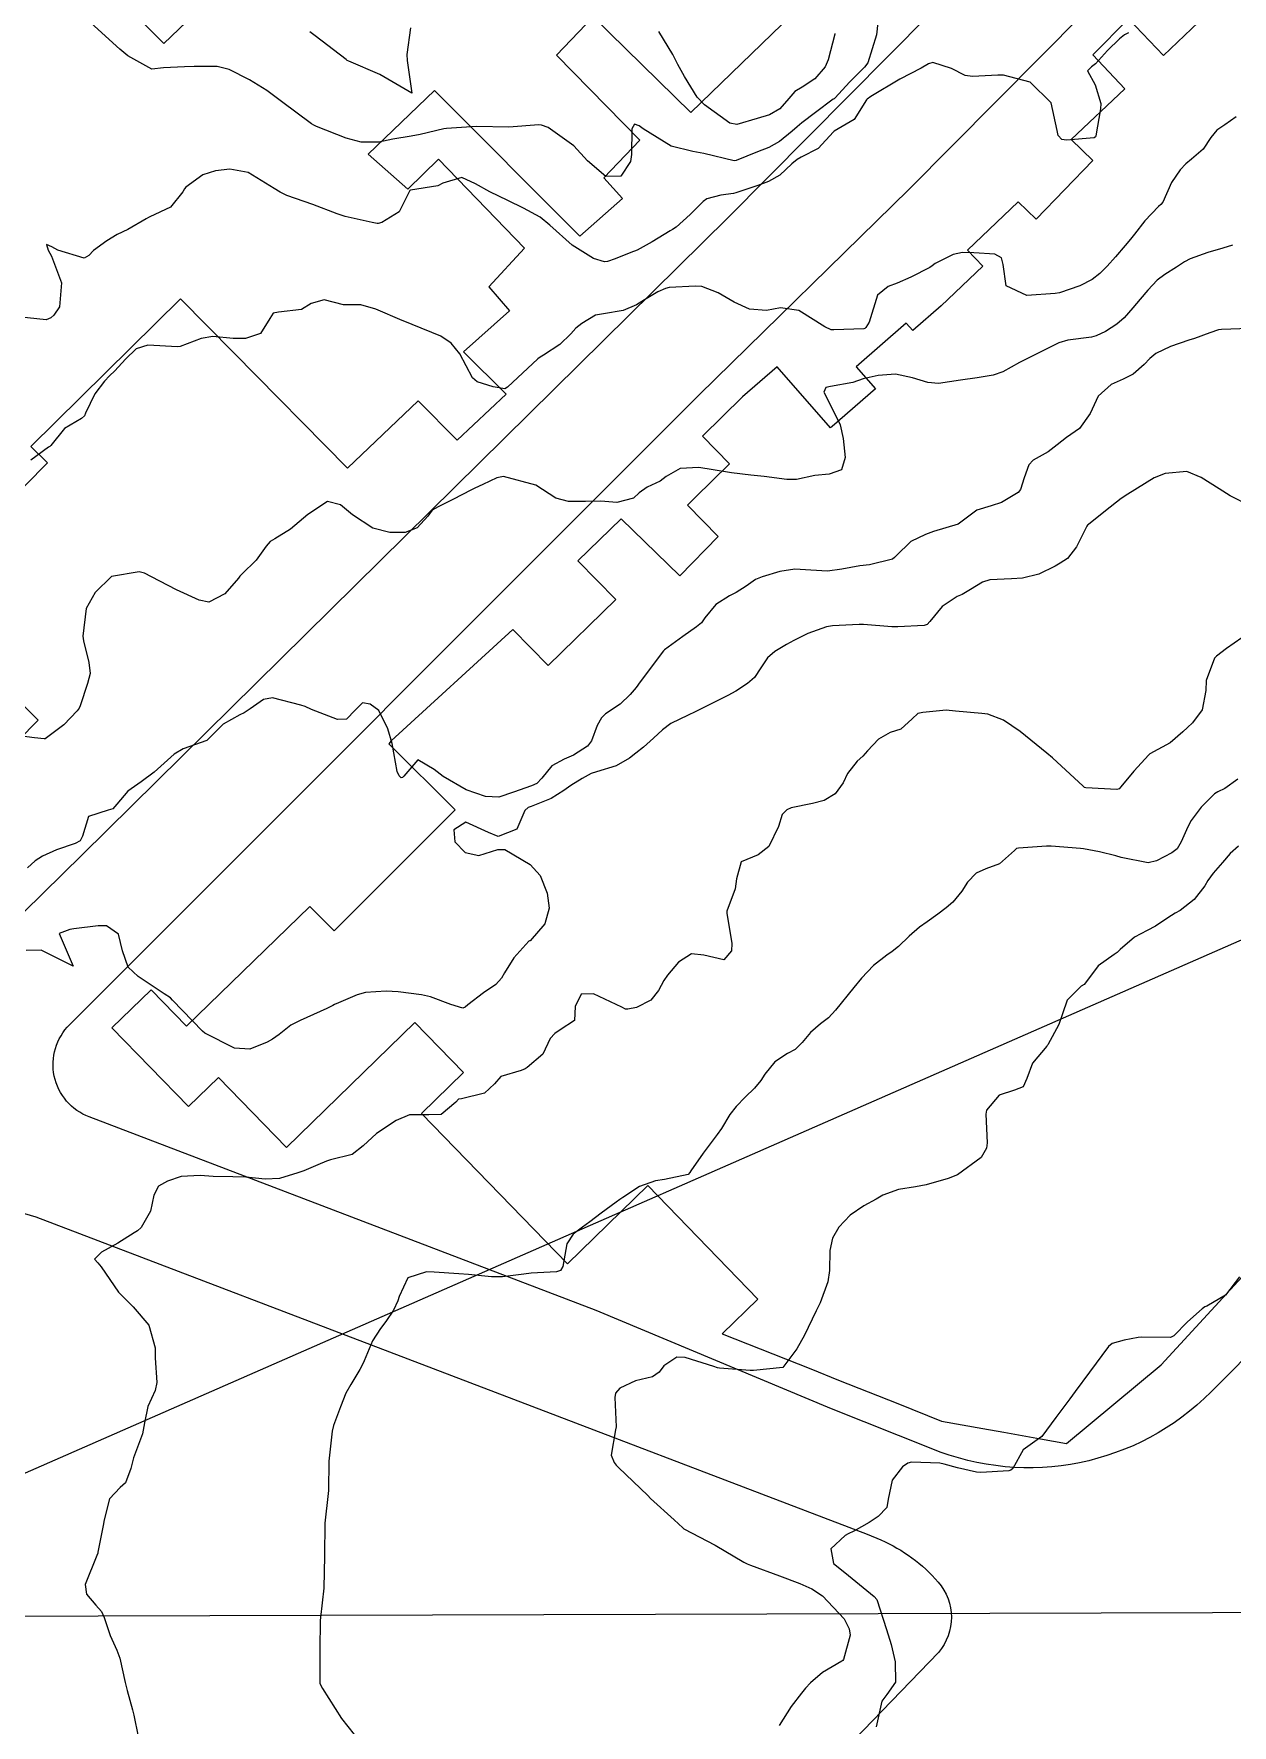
# Model space of a CAD drawing. Header units: metres. Extents: x 286371 to 293043, y 7462578 to 7466404.
# Drawn here: x 290140.3 to 290214, y 7463997.8 to 7464101.8 of the extents above; entities that cross this region are included whole.
import ezdxf

# ---------------------------------------------------------------- set-up
doc = ezdxf.new("R2010")
doc.units = ezdxf.units.M
doc.header["$MEASUREMENT"] = 0
doc.linetypes.add('CONTINUO', pattern=[0])
for name, color, linetype in [('Curvas de Nivel 1m', 11, 'Continuous'), ('Curvas de Nivel 5m', 15, 'Continuous'), ('Edificações', 30, 'Continuous'), ('TEXTO', 45, 'Continuous'), ('Vias primárias', 230, 'Continuous')]:
    doc.layers.add(name, color=color, linetype=linetype)

msp = doc.modelspace()

# ---------------------------------------------------------------- linework, layer by layer
at = {"layer": 'Curvas de Nivel 1m', "flags": 128}
for points, elevation in [([(290192.31, 7464103.06), (290192.16, 7464101.71), (290191.62, 7464100), (290191.42, 7464099.73), (290190.52, 7464098.82), (290189.59, 7464097.83), (290189.55, 7464097.79), (290189.5, 7464097.76), (290188.41, 7464096.94), (290187.56, 7464096.3), (290187.28, 7464096.07), (290186.97, 7464095.79), (290186.19, 7464095.16), (290185.54, 7464094.79), (290184.84, 7464094.52), (290183.53, 7464093.99), (290183.4, 7464093.98), (290181.53, 7464094.42), (290180.87, 7464094.54), (290179.54, 7464094.88), (290177.81, 7464095.93), (290177.56, 7464096.12), (290177.27, 7464096.23), (290177.12, 7464095.94), (290177.1, 7464094.37), (290177.03, 7464093.94), (290176.43, 7464093.03), (290175.51, 7464093), (290174.39, 7464093.98), (290173.54, 7464094.9), (290171.97, 7464096.02), (290171.56, 7464096.17), (290171.4, 7464096.18), (290169.56, 7464096.05), (290167.56, 7464096.08), (290165.71, 7464095.96), (290165.56, 7464095.94), (290164.09, 7464095.6), (290163.55, 7464095.49), (290162.41, 7464095.3), (290161.55, 7464095.12), (290160.47, 7464095.12), (290159.55, 7464095.36), (290157.72, 7464096.08), (290157.56, 7464096.16), (290157.42, 7464096.25), (290155.58, 7464097.63), (290154.67, 7464098.29), (290153.6, 7464098.96), (290152.35, 7464099.59), (290151.62, 7464099.78), (290150.2, 7464099.77), (290149.61, 7464099.75), (290148.31, 7464099.69), (290147.61, 7464099.61), (290146.12, 7464100.42), (290145.63, 7464100.83), (290143.84, 7464102.45)], 702), ([(290207.65, 7464101.84), (290207.41, 7464101.72), (290207.09, 7464101.48), (290206.37, 7464100.75), (290205.62, 7464099.94), (290205.37, 7464099.75), (290205.12, 7464099.51), (290205.6, 7464098.65), (290205.95, 7464097.5), (290205.92, 7464097.16), (290205.64, 7464095.5), (290205.62, 7464095.44), (290205.55, 7464095.38), (290203.84, 7464095.24), (290203.55, 7464095.28), (290203.33, 7464095.54), (290203.27, 7464095.83), (290202.89, 7464097.54), (290201.6, 7464098.81), (290199.96, 7464099.24), (290199.61, 7464099.24), (290198.06, 7464099.16), (290197.61, 7464099.22), (290196.76, 7464099.64), (290195.62, 7464100.01), (290195.35, 7464099.93), (290194.9, 7464099.67), (290193.6, 7464098.99), (290191.8, 7464097.93), (290191.58, 7464097.76), (290191.56, 7464097.75), (290191.55, 7464097.72), (290190.79, 7464096.52), (290189.55, 7464095.79), (290189.53, 7464095.78), (290189.51, 7464095.76), (290188.57, 7464094.73), (290187.53, 7464094.19), (290187.27, 7464094.05), (290186.96, 7464093.79), (290186.22, 7464093.1), (290185.51, 7464092.7), (290184.87, 7464092.45), (290183.5, 7464092), (290183.37, 7464091.97), (290182.59, 7464091.86), (290181.73, 7464091.63), (290181.49, 7464091.47), (290180.69, 7464090.68), (290179.84, 7464089.9), (290179.61, 7464089.75), (290179.46, 7464089.66), (290178.37, 7464089), (290177.44, 7464088.49), (290177.05, 7464088.33), (290176.09, 7464087.95), (290175.61, 7464087.78), (290175.43, 7464087.77), (290174.76, 7464087.97), (290173.45, 7464088.78), (290172.07, 7464090.02), (290171.47, 7464090.5), (290170.46, 7464091.06), (290169.49, 7464091.53), (290168.38, 7464092.07), (290167.5, 7464092.55), (290166.66, 7464092.94), (290165.5, 7464092.59), (290165.18, 7464092.44), (290163.5, 7464092.17), (290163.46, 7464092.15), (290162.81, 7464090.83), (290161.75, 7464090.18), (290161.51, 7464090.13), (290161.46, 7464090.13), (290161.15, 7464090.19), (290159.48, 7464090.56), (290158.99, 7464090.71), (290157.49, 7464091.29), (290155.91, 7464091.85), (290155.5, 7464092.04), (290155.13, 7464092.28), (290153.52, 7464093.25), (290152.4, 7464093.45), (290151.52, 7464093.36), (290150.74, 7464093.12), (290149.69, 7464092.36), (290149.6, 7464092.26), (290149.5, 7464092.07), (290148.74, 7464091.12), (290147.48, 7464090.52), (290147.39, 7464090.48), (290147.25, 7464090.4), (290146.12, 7464089.76), (290145.46, 7464089.44), (290144.83, 7464089.06), (290144.02, 7464088.45), (290143.73, 7464088.16), (290143.44, 7464087.99), (290141.81, 7464088.48), (290141.45, 7464088.68), (290141.12, 7464088.82), (290141.23, 7464088.49), (290141.44, 7464088.11), (290142.04, 7464086.48), (290141.92, 7464085), (290141.58, 7464084.48), (290141.38, 7464084.32), (290141.1, 7464084.2), (290139.38, 7464084.38)], 701), ([(290163.51, 7464102.15), (290163.27, 7464100.51), (290163.29, 7464100.15), (290163.59, 7464098.14), (290161.61, 7464099.28), (290159.72, 7464100.11), (290159.62, 7464100.15), (290159.59, 7464100.17), (290159.55, 7464100.21), (290157.65, 7464101.66), (290157.31, 7464101.91)], 703), ([(290189.6, 7464101.8), (290189.59, 7464101.76), (290189.19, 7464100.19), (290189.01, 7464099.76), (290188.36, 7464099.02), (290187.59, 7464098.51), (290187.14, 7464098.24), (290186.77, 7464097.8), (290186.21, 7464097.17), (290185.57, 7464096.8), (290184.81, 7464096.58), (290183.56, 7464096.21), (290183.13, 7464096.29), (290181.58, 7464097.42), (290181.12, 7464097.88), (290180.35, 7464099.15), (290179.95, 7464099.9), (290179.63, 7464100.5), (290178.77, 7464101.92)], 703), ([(290214.04, 7464088.79), (290213.45, 7464088.6), (290212.52, 7464088.33), (290211.44, 7464087.94), (290211.1, 7464087.76), (290210.6, 7464087.43), (290209.88, 7464086.98), (290209.42, 7464086.63), (290208.84, 7464086.02), (290208.36, 7464085.46), (290207.92, 7464084.94), (290207.39, 7464084.33), (290206.93, 7464083.93), (290206.23, 7464083.49), (290205.66, 7464083.21), (290205.37, 7464083.13), (290203.93, 7464082.95), (290203.36, 7464082.79), (290201.77, 7464081.98), (290201.35, 7464081.78), (290200.94, 7464081.58), (290199.92, 7464081.01), (290199.33, 7464080.8), (290198.35, 7464080.64), (290197.33, 7464080.49), (290195.96, 7464080.29), (290195.32, 7464080.34), (290194.37, 7464080.64), (290193.33, 7464080.85), (290192.26, 7464080.78), (290191.33, 7464080.57), (290190.71, 7464080.35), (290189.32, 7464080.1), (290189.04, 7464080.04), (290188.92, 7464079.76), (290189.3, 7464078.99), (290189.92, 7464077.74), (290190.1, 7464076.91), (290190.24, 7464075.74), (290190, 7464074.98), (290189.24, 7464074.71), (290188.37, 7464074.63), (290187.23, 7464074.39), (290186.65, 7464074.38), (290185.24, 7464074.57), (290184.42, 7464074.64), (290183.24, 7464074.79), (290182.12, 7464074.98), (290181.24, 7464075.11), (290180.08, 7464075.06), (290179.23, 7464074.57), (290178.86, 7464074.28), (290178.06, 7464073.92), (290177.57, 7464073.57), (290177.21, 7464073.23), (290176.19, 7464072.97), (290175.21, 7464073.05), (290174.26, 7464073.03), (290173.21, 7464073.02), (290172.43, 7464073.23), (290171.22, 7464074.03), (290169.23, 7464074.56), (290168.81, 7464074.49), (290167.95, 7464074.08), (290167.47, 7464073.84), (290167.22, 7464073.73), (290166.15, 7464073.17), (290165.2, 7464072.71), (290164.84, 7464072.49), (290164.58, 7464072.13), (290163.92, 7464071.41), (290163.18, 7464071.13), (290162.23, 7464071.12), (290161.18, 7464071.39), (290159.93, 7464072.2), (290159.2, 7464072.83), (290158.4, 7464073.03), (290157.19, 7464072.24), (290156.12, 7464071.32), (290155.17, 7464070.74), (290154.88, 7464070.57), (290154.63, 7464070.28), (290154.01, 7464069.43), (290153.14, 7464068.56), (290153.01, 7464068.43), (290152.93, 7464068.31), (290152.09, 7464067.35), (290151.11, 7464066.85), (290150.5, 7464066.96), (290149.12, 7464067.59), (290147.57, 7464068.39), (290147.14, 7464068.62), (290146.83, 7464068.71), (290145.13, 7464068.42), (290144.12, 7464067.44), (290143.56, 7464066.45), (290143.36, 7464064.74), (290143.39, 7464064.46), (290143.73, 7464063.13), (290143.81, 7464062.45), (290143.64, 7464061.85), (290143.2, 7464060.46), (290143.14, 7464060.33), (290143.01, 7464060.16), (290142.18, 7464059.29), (290141.13, 7464058.49), (290141.04, 7464058.44), (290140.98, 7464058.43), (290140.39, 7464058.5), (290138.99, 7464058.69)], 699), ([(290215.07, 7464083.66), (290213.37, 7464083.61), (290213.18, 7464083.58), (290212.66, 7464083.39), (290211.71, 7464083.06), (290211.36, 7464082.95), (290210.23, 7464082.55), (290209.34, 7464082.13), (290208.97, 7464081.82), (290208.61, 7464081.46), (290207.93, 7464080.86), (290207.32, 7464080.54), (290206.58, 7464080.22), (290205.79, 7464079.5), (290205.29, 7464078.43), (290204.63, 7464077.52), (290203.83, 7464076.97), (290203.26, 7464076.51), (290202.72, 7464076.08), (290201.78, 7464075.57), (290201.52, 7464075.29), (290201.23, 7464074.48), (290201.02, 7464073.77), (290200.86, 7464073.58), (290199.84, 7464072.96), (290199.2, 7464072.76), (290198.33, 7464072.49), (290197.18, 7464071.63), (290195.66, 7464071.18), (290195.17, 7464071.01), (290194.27, 7464070.57), (290193.36, 7464069.69), (290193.27, 7464069.58), (290193.15, 7464069.49), (290191.73, 7464069.14), (290191.14, 7464069.08), (290190.02, 7464068.86), (290189.14, 7464068.75), (290188.11, 7464068.8), (290187.14, 7464068.86), (290186.21, 7464068.73), (290185.13, 7464068.39), (290184.72, 7464068.23), (290184.15, 7464067.83), (290183.52, 7464067.43), (290183.11, 7464067.24), (290182.27, 7464066.69), (290181.61, 7464065.87), (290181.39, 7464065.57), (290181.09, 7464065.33), (290180.25, 7464064.72), (290179.13, 7464063.9), (290179.06, 7464063.84), (290177.62, 7464061.94), (290177.37, 7464061.6), (290177.02, 7464061.17), (290176.39, 7464060.57), (290175.5, 7464059.97), (290175.24, 7464059.73), (290174.99, 7464059.26), (290174.64, 7464058.32), (290174.38, 7464057.98), (290173.53, 7464057.43), (290172.96, 7464057.18), (290172.2, 7464056.77), (290171.58, 7464056.02), (290171.27, 7464055.7), (290170.94, 7464055.55), (290169.83, 7464055.15), (290168.93, 7464054.86), (290168.11, 7464054.89), (290166.93, 7464055.3), (290165.52, 7464056.12), (290164.95, 7464056.56), (290163.95, 7464057.15), (290163.1, 7464056.15), (290163.02, 7464056.07), (290162.94, 7464056.05), (290162.8, 7464056.16), (290162.69, 7464056.42), (290162.37, 7464058.16), (290162.11, 7464059.05), (290161.56, 7464060.18), (290161.02, 7464060.57), (290160.56, 7464060.66), (290160.11, 7464060.2), (290159.56, 7464059.65), (290159.01, 7464059.62), (290157.42, 7464060.24), (290157.02, 7464060.42), (290156.77, 7464060.5), (290155.02, 7464060.95), (290154.46, 7464060.85), (290153.65, 7464060.29), (290153.28, 7464060.03), (290153.01, 7464059.92), (290151.98, 7464059.34), (290150.98, 7464058.33), (290149.52, 7464057.82), (290148.97, 7464057.49), (290147.74, 7464056.39), (290146.94, 7464055.79), (290146.13, 7464055.22), (290145.44, 7464054.43), (290145.21, 7464054.14), (290144.92, 7464054.05), (290143.7, 7464053.66), (290143.33, 7464052.46), (290143.19, 7464052.16), (290142.89, 7464052), (290141.74, 7464051.62), (290140.87, 7464051.22), (290140.43, 7464050.94), (290139.95, 7464050.51)], 698), ([(290215.2, 7464072.72), (290213.91, 7464073.37), (290213.22, 7464073.8), (290212.12, 7464074.51), (290211.24, 7464074.88), (290209.91, 7464074.76), (290209.23, 7464074.49), (290207.6, 7464073.48), (290207.21, 7464073.21), (290206.24, 7464072.46), (290205.19, 7464071.62), (290205.13, 7464071.57), (290205.09, 7464071.52), (290204.45, 7464070.24), (290203.9, 7464069.53), (290203.45, 7464069.23), (290203.15, 7464069.06), (290202.14, 7464068.56), (290201.14, 7464068.31), (290200.45, 7464068.27), (290199.13, 7464068.21), (290198.67, 7464068.07), (290197.94, 7464067.62), (290197.43, 7464067.32), (290197.12, 7464067.18), (290196.19, 7464066.57), (290195.43, 7464065.66), (290195.28, 7464065.47), (290195.09, 7464065.41), (290193.46, 7464065.32), (290193.09, 7464065.33), (290191.35, 7464065.46), (290191.09, 7464065.46), (290189.45, 7464065.39), (290189.09, 7464065.33), (290187.94, 7464064.91), (290187.07, 7464064.48), (290186.63, 7464064.23), (290185.91, 7464063.8), (290185.45, 7464063.41), (290185.05, 7464062.81), (290184.65, 7464062.21), (290184.22, 7464061.83), (290183.5, 7464061.37), (290183.02, 7464061.11), (290181.46, 7464060.33), (290181.01, 7464060.1), (290180.57, 7464059.89), (290179.52, 7464059.38), (290178.99, 7464059), (290178.44, 7464058.47), (290177.83, 7464057.93), (290177.35, 7464057.56), (290176.96, 7464057.26), (290176.14, 7464056.77), (290174.95, 7464056.41), (290174.62, 7464056.3), (290174.06, 7464055.99), (290173.37, 7464055.56), (290172.93, 7464055.27), (290172.16, 7464054.78), (290170.92, 7464054.28), (290170.74, 7464054.22), (290170.53, 7464054.04), (290170.05, 7464052.89), (290168.89, 7464052.44), (290168.29, 7464052.68), (290166.9, 7464053.31), (290166.16, 7464052.84), (290166.23, 7464052.1), (290166.87, 7464051.46), (290167.7, 7464051.26), (290168.88, 7464051.64), (290169.3, 7464051.63), (290170.86, 7464050.71), (290171.47, 7464050.03), (290171.91, 7464048.95), (290172.03, 7464048.02), (290171.77, 7464047.06), (290170.86, 7464046.03), (290170.82, 7464046.01), (290170.79, 7464045.99), (290169.86, 7464044.97), (290169.29, 7464044.06), (290169.1, 7464043.72), (290168.75, 7464043.33), (290168, 7464042.82), (290167.03, 7464042.09), (290166.87, 7464041.95), (290166.73, 7464041.89), (290165.99, 7464042.11), (290164.74, 7464042.57), (290164.18, 7464042.7), (290162.74, 7464042.88), (290162, 7464042.92), (290160.74, 7464042.84), (290160.23, 7464042.7), (290159.07, 7464042.21), (290158.84, 7464042.11), (290158.73, 7464042.05), (290158.37, 7464041.86), (290156.72, 7464041.13), (290156.14, 7464040.84), (290155.42, 7464040.27), (290155.01, 7464039.97), (290154.7, 7464039.8), (290153.62, 7464039.37), (290152.69, 7464039.42), (290150.85, 7464040.34), (290150.71, 7464040.46), (290148.88, 7464042.37), (290148.74, 7464042.51), (290148.35, 7464042.77), (290146.76, 7464043.82), (290146.14, 7464044.41), (290145.8, 7464045.4), (290145.56, 7464046.42), (290144.81, 7464046.94), (290144.3, 7464046.95), (290142.81, 7464046.76), (290142.56, 7464046.72), (290141.91, 7464046.48), (290142.76, 7464044.46), (290140.79, 7464045.44), (290139.87, 7464045.42)], 697), ([(290215.09, 7464064.98), (290213.68, 7464063.99), (290213.07, 7464063.53), (290212.94, 7464063.4), (290212.43, 7464062.02), (290212.4, 7464061.4), (290212.19, 7464060.23), (290211.58, 7464059.42), (290211.28, 7464059.14), (290211, 7464058.86), (290210.22, 7464058.2), (290208.97, 7464057.51), (290208.94, 7464057.49), (290208.9, 7464057.46), (290207.98, 7464056.45), (290207.19, 7464055.48), (290207.07, 7464055.36), (290206.94, 7464055.32), (290205.03, 7464055.43), (290204.94, 7464055.45), (290204.86, 7464055.52), (290202.97, 7464057.27), (290202.64, 7464057.55), (290200.99, 7464058.89), (290199.97, 7464059.59), (290199.01, 7464059.95), (290198.63, 7464059.99), (290197.01, 7464060.14), (290196.45, 7464060.2), (290195.01, 7464060.06), (290194.69, 7464059.99), (290194.34, 7464059.67), (290193.65, 7464059.03), (290192.99, 7464058.83), (290192.27, 7464058.42), (290191.61, 7464057.71), (290191.32, 7464057.37), (290190.96, 7464057.07), (290190.38, 7464056.31), (290190.1, 7464055.74), (290189.62, 7464055.06), (290188.93, 7464054.64), (290188.23, 7464054.46), (290186.92, 7464054.19), (290186.64, 7464054.07), (290186.36, 7464053.79), (290186.14, 7464053.04), (290185.54, 7464051.81), (290184.88, 7464051.3), (290183.83, 7464050.88), (290183.54, 7464049.84), (290183.47, 7464049.22), (290182.96, 7464047.85), (290182.95, 7464047.73), (290183.26, 7464045.85), (290183.24, 7464045.4), (290182.78, 7464044.86), (290181.53, 7464045.13), (290180.78, 7464045.23), (290179.98, 7464044.7), (290179.3, 7464043.91), (290179.08, 7464043.58), (290178.75, 7464042.97), (290178.28, 7464042.38), (290177.39, 7464041.93), (290176.87, 7464041.81), (290176.73, 7464041.81), (290176.49, 7464041.95), (290174.75, 7464042.76), (290173.99, 7464042.74), (290173.63, 7464041.99), (290173.59, 7464041.12), (290172.71, 7464040.55), (290172.38, 7464040.33), (290172.1, 7464040.01), (290171.65, 7464039.06), (290170.68, 7464038.24), (290170.55, 7464038.16), (290170.3, 7464038.04), (290169.06, 7464037.67), (290168.66, 7464037.23), (290168.06, 7464036.66), (290166.65, 7464036.31), (290166.46, 7464036.28), (290166.29, 7464036.1), (290165.4, 7464035.34), (290164.63, 7464035.33), (290163.45, 7464035.32), (290162.63, 7464034.98), (290161.42, 7464034.18), (290160.6, 7464033.41), (290159.92, 7464032.88), (290158.59, 7464032.56), (290158.33, 7464032.48), (290157.81, 7464032.24), (290156.95, 7464031.88), (290156.58, 7464031.76), (290155.44, 7464031.4), (290154.57, 7464031.36), (290153.38, 7464031.5), (290152.57, 7464031.52), (290151.37, 7464031.54), (290150.57, 7464031.59), (290149.4, 7464031.53), (290148.57, 7464031.25), (290148.01, 7464030.93), (290147.73, 7464030.39), (290147.52, 7464029.41), (290146.95, 7464028.4), (290146.72, 7464028.2), (290146.52, 7464028.06), (290145.5, 7464027.43), (290144.5, 7464026.88), (290144.07, 7464026.44), (290144.27, 7464026.22), (290144.49, 7464025.98), (290145.55, 7464024.42), (290146.45, 7464023.52), (290147.42, 7464022.39), (290147.8, 7464021), (290147.8, 7464020.38), (290147.9, 7464018.86), (290147.81, 7464018.38), (290147.36, 7464017.39), (290147.14, 7464016.39), (290147.02, 7464015.71), (290146.54, 7464014.4), (290146.48, 7464014.23), (290146.3, 7464013.59), (290145.98, 7464012.7), (290145.65, 7464012.41), (290144.99, 7464011.71), (290144.66, 7464010.43), (290144.6, 7464010.07), (290144.27, 7464008.43), (290144.27, 7464008.38), (290144.21, 7464008.24), (290143.51, 7464006.45), (290143.58, 7464005.85), (290144.16, 7464005.17), (290144.5, 7464004.78), (290144.67, 7464004.43), (290145.03, 7464003.31), (290145.44, 7464002.42), (290145.63, 7464001.93), (290145.96, 7464000.42), (290146.09, 7463999.93), (290146.41, 7463998.75), (290146.49, 7463998.41), (290146.75, 7463997.11)], 696), ([(290214.41, 7464051.84), (290213.91, 7464051.38), (290213.43, 7464050.83), (290212.86, 7464050.19), (290212.53, 7464049.72), (290212.34, 7464049.4), (290211.69, 7464048.56), (290210.82, 7464047.88), (290210.53, 7464047.72), (290210.06, 7464047.44), (290209.32, 7464046.93), (290208.8, 7464046.66), (290208.01, 7464046.25), (290207.13, 7464045.48), (290206.96, 7464045.3), (290206.78, 7464045.17), (290205.78, 7464044.49), (290205.07, 7464043.51), (290204.92, 7464043.34), (290204.75, 7464043.24), (290203.89, 7464042.38), (290203.6, 7464041.53), (290203.37, 7464040.88), (290202.7, 7464039.63), (290202.66, 7464039.58), (290202.63, 7464039.55), (290201.74, 7464038.5), (290201.41, 7464037.56), (290201.18, 7464037.04), (290200.65, 7464036.84), (290199.7, 7464036.53), (290198.92, 7464035.6), (290198.87, 7464035.36), (290198.96, 7464033.6), (290198.92, 7464033.28), (290198.59, 7464032.7), (290197.14, 7464031.63), (290196.57, 7464031.41), (290195.21, 7464031.02), (290194.56, 7464030.89), (290193.51, 7464030.74), (290192.55, 7464030.38), (290192.13, 7464030.13), (290191.38, 7464029.72), (290190.54, 7464029.15), (290189.85, 7464028.42), (290189.46, 7464027.75), (290189.28, 7464026.98), (290189.27, 7464025.75), (290189.17, 7464025.06), (290188.7, 7464023.76), (290188.62, 7464023.6), (290188.45, 7464023.28), (290187.95, 7464022.25), (290187.73, 7464021.77), (290187.26, 7464020.94), (290186.39, 7464019.79), (290184.6, 7464019.61), (290184.39, 7464019.6), (290182.5, 7464019.74), (290182.39, 7464019.76), (290182.15, 7464019.86), (290180.4, 7464020.41), (290179.87, 7464020.42), (290179.09, 7464019.9), (290178.79, 7464019.5), (290178.38, 7464019.22), (290177.34, 7464018.97), (290176.37, 7464018.51), (290176.1, 7464018.22), (290176.06, 7464017.95), (290176.14, 7464016.15), (290176.11, 7464015.95), (290175.85, 7464014.41), (290176.03, 7464013.95), (290176.15, 7464013.79), (290176.3, 7464013.64), (290178.09, 7464011.92), (290178.27, 7464011.74), (290179.71, 7464010.43), (290180.24, 7464009.93), (290180.31, 7464009.88), (290182.23, 7464008.86), (290184, 7464007.83), (290184.21, 7464007.71), (290184.4, 7464007.63), (290186.2, 7464006.98), (290187.45, 7464006.52), (290188.19, 7464006.18), (290188.83, 7464005.75), (290190.16, 7464004.33), (290190.48, 7464003.73), (290190.53, 7464003.34), (290190.12, 7464001.84), (290190.08, 7464001.77), (290190.03, 7464001.74), (290188.83, 7464001.03), (290188.09, 7464000.4), (290187.79, 7464000.07), (290187.54, 7463999.77), (290186.9, 7463998.95), (290186.18, 7463997.79)], 694), ([(290214.48, 7464025.36), (290213.62, 7464024.23), (290212.46, 7464023.57), (290212.34, 7464023.51), (290212.18, 7464023.4), (290211.27, 7464022.59), (290210.43, 7464021.74), (290210.23, 7464021.63), (290208.43, 7464021.65), (290208.24, 7464021.64), (290207.38, 7464021.47), (290206.65, 7464021.26), (290206.42, 7464021.09), (290205.25, 7464019.51), (290204.38, 7464018.32), (290204.04, 7464017.86), (290203.79, 7464017.53), (290203.18, 7464016.71), (290202.33, 7464015.55), (290201.17, 7464014.72), (290200.53, 7464013.58), (290200.42, 7464013.47), (290200.3, 7464013.44), (290198.57, 7464013.34), (290198.3, 7464013.36), (290197.13, 7464013.63), (290196.31, 7464013.85), (290196.06, 7464013.9), (290194.31, 7464013.96), (290194.08, 7464013.9), (290193.75, 7464013.68), (290193.13, 7464012.86), (290192.87, 7464011.7), (290192.79, 7464011.18), (290192.26, 7464010.63), (290191.7, 7464010.27), (290190.76, 7464009.73), (290190.42, 7464009.56), (290190.24, 7464009.46), (290189.34, 7464008.64), (290189.51, 7464007.75), (290190.21, 7464007.19), (290192.01, 7464005.71), (290192.17, 7464005.52), (290192.78, 7464003.69), (290193.05, 7464002.77), (290193.3, 7464001.69), (290193.33, 7464000.45), (290192.79, 7463999.69), (290192.49, 7463999.28), (290192.14, 7463997.7)], 693)]:
    msp.add_lwpolyline(points, dxfattribs=dict(at, elevation=elevation))
at = {"layer": 'Curvas de Nivel 5m', "flags": 128}
for points, elevation in [([(290214.28, 7464096.67), (290213.57, 7464096.19), (290213.09, 7464095.86), (290212.72, 7464095.4), (290212.25, 7464094.7), (290211.53, 7464094.07), (290211.17, 7464093.78), (290210.83, 7464093.42), (290210.29, 7464092.65), (290209.76, 7464091.44), (290209.64, 7464091.29), (290209.49, 7464091.16), (290208.65, 7464090.28), (290208.03, 7464089.47), (290207.78, 7464089.15), (290207.45, 7464088.76), (290206.85, 7464088.07), (290206.33, 7464087.49), (290205.88, 7464087.04), (290205.42, 7464086.68), (290204.65, 7464086.29), (290203.41, 7464085.86), (290203.14, 7464085.81), (290201.41, 7464085.7), (290200.12, 7464086.29), (290199.95, 7464087.59), (290199.84, 7464088), (290199.44, 7464088.23), (290198.14, 7464088.32), (290197.44, 7464088.33), (290196.87, 7464088.22), (290195.77, 7464087.66), (290195.57, 7464087.52), (290195.43, 7464087.42), (290194.27, 7464086.83), (290193.42, 7464086.46), (290192.87, 7464086.25), (290192.22, 7464085.71), (290191.71, 7464084.05), (290191.5, 7464083.72), (290191.43, 7464083.67), (290191.37, 7464083.65), (290189.54, 7464083.58), (290189.37, 7464083.58), (290188.97, 7464083.76), (290187.39, 7464084.78), (290186.26, 7464084.93), (290185.39, 7464084.77), (290184.35, 7464084.86), (290183.4, 7464085.29), (290182.42, 7464085.86), (290181.41, 7464086.24), (290181.03, 7464086.26), (290179.41, 7464086.19), (290179.18, 7464086.13), (290178.71, 7464085.91), (290177.9, 7464085.42), (290177.39, 7464085.12), (290176.57, 7464084.77), (290175.38, 7464084.56), (290174.88, 7464084.48), (290174.03, 7464083.98), (290173.68, 7464083.68), (290173.36, 7464083.34), (290172.68, 7464082.68), (290171.68, 7464082.02), (290171.47, 7464081.9), (290171.34, 7464081.8), (290169.47, 7464080.06), (290169.31, 7464079.96), (290168.59, 7464080.08), (290167.61, 7464080.38), (290167.32, 7464080.64), (290166.53, 7464082.11), (290166, 7464082.76), (290165.36, 7464083.2), (290163.61, 7464083.91), (290163.37, 7464084.01), (290162.99, 7464084.16), (290161.38, 7464084.85), (290160.46, 7464085.12), (290159.39, 7464085.13), (290158.19, 7464085.43), (290157.39, 7464085.21), (290156.81, 7464084.83), (290155.38, 7464084.66), (290155.06, 7464084.6), (290154.86, 7464084.28), (290154.29, 7464083.36), (290153.36, 7464083.04), (290152.61, 7464083.06), (290151.36, 7464083.18), (290150.64, 7464083.06), (290149.35, 7464082.55), (290149.18, 7464082.53), (290147.36, 7464082.63), (290146.63, 7464082.41), (290145.98, 7464081.78), (290145.33, 7464081.07), (290144.99, 7464080.76), (290144.69, 7464080.43), (290144.1, 7464079.65), (290143.53, 7464078.45), (290143.45, 7464078.29), (290143.28, 7464078.14), (290142.24, 7464077.51), (290141.39, 7464076.48), (290141.32, 7464076.41), (290141.25, 7464076.36), (290140.16, 7464075.58)], 700), ([(290214.38, 7464055.95), (290213.57, 7464055.39), (290213.15, 7464055.19), (290212.94, 7464055.06), (290212.11, 7464054.23), (290211.51, 7464053.42), (290211.29, 7464053.03), (290210.89, 7464052.1), (290210.64, 7464051.67), (290210.32, 7464051.43), (290209.38, 7464050.94), (290208.87, 7464050.81), (290207.2, 7464051.15), (290206.88, 7464051.25), (290205.86, 7464051.5), (290204.89, 7464051.68), (290204.7, 7464051.7), (290202.89, 7464051.83), (290202.6, 7464051.84), (290200.89, 7464051.72), (290200.77, 7464051.69), (290200.65, 7464051.58), (290199.71, 7464050.75), (290198.87, 7464050.44), (290198.28, 7464050.19), (290197.75, 7464049.62), (290197.4, 7464049.07), (290196.84, 7464048.39), (290196.43, 7464048.04), (290195.92, 7464047.65), (290195.28, 7464047.19), (290194.81, 7464046.86), (290194.17, 7464046.31), (290193.51, 7464045.68), (290193.12, 7464045.36), (290192.79, 7464045.13), (290191.97, 7464044.51), (290191.23, 7464043.72), (290190.76, 7464043.15), (290189.63, 7464041.75), (290189.2, 7464041.29), (290188.72, 7464040.92), (290188.1, 7464040.39), (290187.58, 7464039.78), (290187.15, 7464039.33), (290186.69, 7464039.09), (290185.91, 7464038.58), (290185.29, 7464037.82), (290185.05, 7464037.44), (290184.66, 7464036.97), (290184.08, 7464036.41), (290183.52, 7464035.84), (290183.14, 7464035.34), (290182.62, 7464034.48), (290182.36, 7464034.11), (290182.17, 7464033.86), (290181.49, 7464032.97), (290180.75, 7464031.88), (290180.68, 7464031.77), (290180.57, 7464031.66), (290179.13, 7464031.35), (290178.56, 7464031.27), (290177.58, 7464030.91), (290176.55, 7464030.24), (290176.38, 7464030.11), (290176.16, 7464029.95), (290175.23, 7464029.27), (290174.53, 7464028.74), (290174.09, 7464028.41), (290173.51, 7464027.99), (290173.11, 7464027.39), (290172.87, 7464026), (290172.72, 7464025.76), (290172.48, 7464025.67), (290170.93, 7464025.58), (290170.48, 7464025.53), (290169.16, 7464025.37), (290168.48, 7464025.37), (290167.07, 7464025.5), (290166.48, 7464025.54), (290164.95, 7464025.66), (290164.49, 7464025.67), (290163.34, 7464025.3), (290162.8, 7464024.16), (290162.73, 7464023.88), (290162.45, 7464023.32), (290161.99, 7464022.61), (290161.66, 7464022.18), (290161.17, 7464021.43), (290160.65, 7464020.19), (290160.57, 7464020.01), (290160.39, 7464019.67), (290159.83, 7464018.75), (290159.53, 7464018.21), (290159.19, 7464017.38), (290158.76, 7464016.22), (290158.68, 7464015.87), (290158.5, 7464014.22), (290158.49, 7464014.03), (290158.46, 7464012.22), (290158.44, 7464012.05), (290158.24, 7464010.22), (290158.21, 7464008.22), (290158.18, 7464006.22), (290157.98, 7464004.41), (290157.96, 7464004.23), (290157.93, 7464002.43), (290157.92, 7464002.23), (290157.93, 7464000.39), (290158, 7464000.23), (290158.09, 7464000.06), (290159.27, 7463998.21), (290160.05, 7463997.22)], 695)]:
    msp.add_lwpolyline(points, dxfattribs=dict(at, elevation=elevation))
at = {"layer": 'Edificações'}
for points in [[(290130.05, 7464119.38), (290148.33, 7464101.19), (290155.39, 7464107.95)], [(290187.59, 7464103.56), (290180.75, 7464096.94), (290174.74, 7464102.83), (290172.48, 7464100.46), (290177.6, 7464095.24), (290175.4, 7464092.92), (290176.53, 7464091.66), (290173.92, 7464089.35), (290164.97, 7464098.29), (290160.91, 7464094.38), (290163.34, 7464092.23), (290165.23, 7464094.07), (290170.51, 7464088.6), (290168.32, 7464086.23), (290169.6, 7464084.76), (290166.76, 7464082.24), (290169.38, 7464079.62), (290166.38, 7464076.79), (290163.97, 7464079.22), (290159.63, 7464075.07), (290152.64, 7464082.16), (290149.37, 7464085.48), (290140.17, 7464076.42), (290141.18, 7464075.4), (290132.99, 7464067.11), (290140.61, 7464059.59), (290138.14, 7464057.09)]]:
    msp.add_lwpolyline(points, dxfattribs=at)
at = {"layer": 'Edificações', "elevation": 702.32}
msp.add_lwpolyline([(290214.97, 7464105.38), (290209.8, 7464100.45), (290207.66, 7464102.7), (290205.46, 7464100.49), (290207.43, 7464098.39), (290204.12, 7464095.29), (290205.46, 7464094), (290201.97, 7464090.39), (290200.86, 7464091.45), (290197.75, 7464088.48), (290198.69, 7464087.5), (290196.13, 7464085.06), (290194.39, 7464083.54), (290193.99, 7464084), (290190.91, 7464081.31), (290192.09, 7464079.96), (290189.44, 7464077.65), (290189.33, 7464077.55), (290186.05, 7464081.31), (290183.92, 7464079.46), (290181.46, 7464077.04), (290183.12, 7464075.35), (290181, 7464073.27), (290180.53, 7464072.81), (290182.43, 7464070.88), (290180.07, 7464068.45), (290176.45, 7464071.97), (290173.8, 7464069.38), (290176.12, 7464067.01), (290171.96, 7464062.94), (290169.8, 7464065.15), (290162.32, 7464058.31), (290162.17, 7464058.14), (290166.26, 7464054.08), (290158.81, 7464046.64), (290157.31, 7464048.14), (290149.73, 7464040.77), (290147.55, 7464043.01), (290145.15, 7464040.68), (290149.86, 7464035.83), (290151.69, 7464037.61), (290155.87, 7464033.31), (290163.78, 7464040.99), (290166.77, 7464037.92), (290164.18, 7464035.41), (290173.16, 7464026.16), (290178.1, 7464030.97), (290184.87, 7464023.99), (290182.67, 7464021.86), (290188.11, 7464019.7), (290189.82, 7464019.02), (290193.47, 7464017.57), (290196.16, 7464016.49), (290198.69, 7464016.04), (290199.99, 7464015.81), (290202.24, 7464015.4), (290203.84, 7464015.11), (290209.66, 7464019.95), (290218.66, 7464029.72)], dxfattribs=at)
at = {"layer": 'TEXTO', "linetype": 'CONTINUO'}
for points in [[(290120.69, 7464004.93, 0), (290296.24, 7464081.87, 0)], [(290116.87, 7464004.45, 0), (290315.61, 7464005.04, 0)]]:
    msp.add_polyline3d(points, dxfattribs=at)
at = {"layer": 'Vias primárias', "elevation": 699.06}
msp.add_lwpolyline([(290289.85, 7464095.05), (290264.69, 7464070.16), (290233.41, 7464039.1), (290212.73, 7464018.29, -0.303405), (290195.51, 7464014.81), (290189.39, 7464017.24), (290174.93, 7464023.29), (290143.75, 7464035.19, -0.545678), (290142.55, 7464040.87), (290181.26, 7464079.59), (290194.14, 7464092.22), (290223.61, 7464121.92), (290230.25, 7464129.21), (290232.26, 7464131.9), (290237.53, 7464138.55), (290243.93, 7464148.07), (290244.68, 7464149.24, 0.045681), (290252.73, 7464164.67, -0.011033), (290259.89, 7464181.09, 0.021545), (290261.08, 7464183.96, -0.203425), (290264.73, 7464187.9, -0.176526), (290268.22, 7464188.15, -1.814265)], format="xyb", dxfattribs=at)
at = {"layer": 'Vias primárias'}
msp.add_lwpolyline([(290243.01, 7464159.65), (290225.08, 7464132.88), (290183.01, 7464090.47), (290143.31, 7464051.31), (290134.89, 7464043.04), (290133.53, 7464041.6, -0.653949), (290125.23, 7464044.58), (290118.12, 7464071.51), (290109.61, 7464105.32, -0.32426), (290113.07, 7464113.97), (290129.08, 7464127.97), (290144.79, 7464143.81), (290170.36, 7464169.16)], format="xyb", dxfattribs=at)
msp.add_lwpolyline([(290140.47, 7464029.06), (290191.59, 7464009.55), (290192.43, 7464009.19, -0.111468), (290195.95, 7464006.6, -0.372215), (290195.96, 7464002.27), (290185.03, 7463990.94), (290169.75, 7463975.58), (290159.12, 7463965.18), (290156.56, 7463962.68, -0.239519), (290149.6, 7463960.49, -0.325893), (290145.16, 7463965.03), (290136.95, 7463997.64), (290130.98, 7464021.46, -0.262125), (290132.39, 7464026.58, -0.044854), (290135.51, 7464029.21, -0.199837), (290137.66, 7464029.69, -0.03112), (290140.47, 7464029.06, -0.001569)], format="xyb", close=True, dxfattribs=at)

doc.saveas('drawing.dxf')
